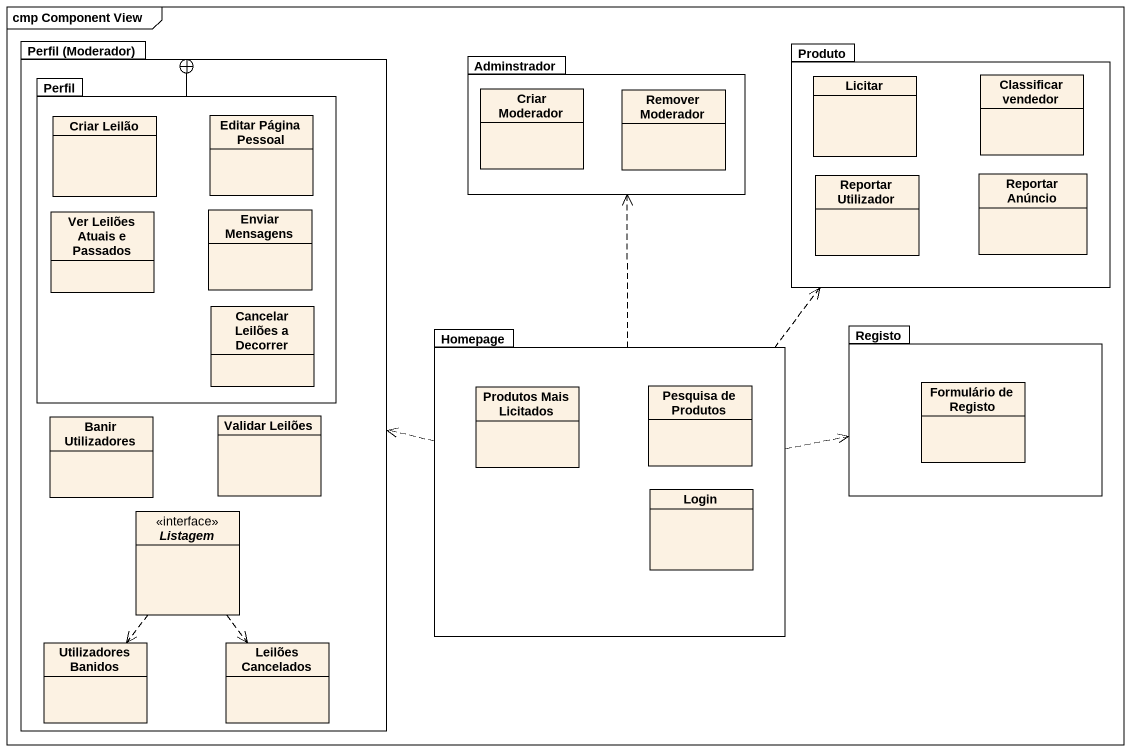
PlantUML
@startuml
mainframe cmp Component View
hide circle
hide empty members
package "Perfil (Moderador)" as Perfil_Moderador {
  package Perfil {
    class "Criar Leilão" as Criar_Leilão
    class "Editar Página Pessoal" as Editar_Página_Pessoal
    class "Ver Leilões Atuais e Passados" as Ver_Leilões_Atuais_e
    class "Enviar Mensagens" as Enviar_Mensagens
    class "Cancelar Leilões a Decorrer" as Cancelar_Leilões_a_Decorrer
  }
  class "Banir Utilizadores" as Banir_Utilizadores
  class "Validar Leilões" as Validar_Leilões
  interface Listagem
  class "Utilizadores Banidos" as Utilizadores_Banidos
  class "Leilões Cancelados" as Leilões_Cancelados
}
package Adminstrador {
  class "Criar Moderador" as Criar_Moderador
  class "Remover Moderador" as Remover_Moderador
}
package Produto {
  class Licitar
  class "Classificar vendedor" as Classificar_vendedor
  class "Reportar Utilizador" as Reportar_Utilizador
  class "Reportar Anúncio" as Reportar_Anúncio
}
package Homepage {
  class "Produtos Mais Licitados" as Produtos_Mais_Licitados
  class "Pesquisa de Produtos" as Pesquisa_de_Produtos
  class Login
}
package Registo {
  class "Formulário de Registo" as Formulário_de_Registo
}
Perfil --+ Perfil_Moderador
Homepage .left.> Perfil_Moderador
Homepage .up.> Adminstrador
Homepage .up.> Produto
Homepage .right.> Registo
Listagem ..> Utilizadores_Banidos
Listagem ..> Leilões_Cancelados
@enduml
